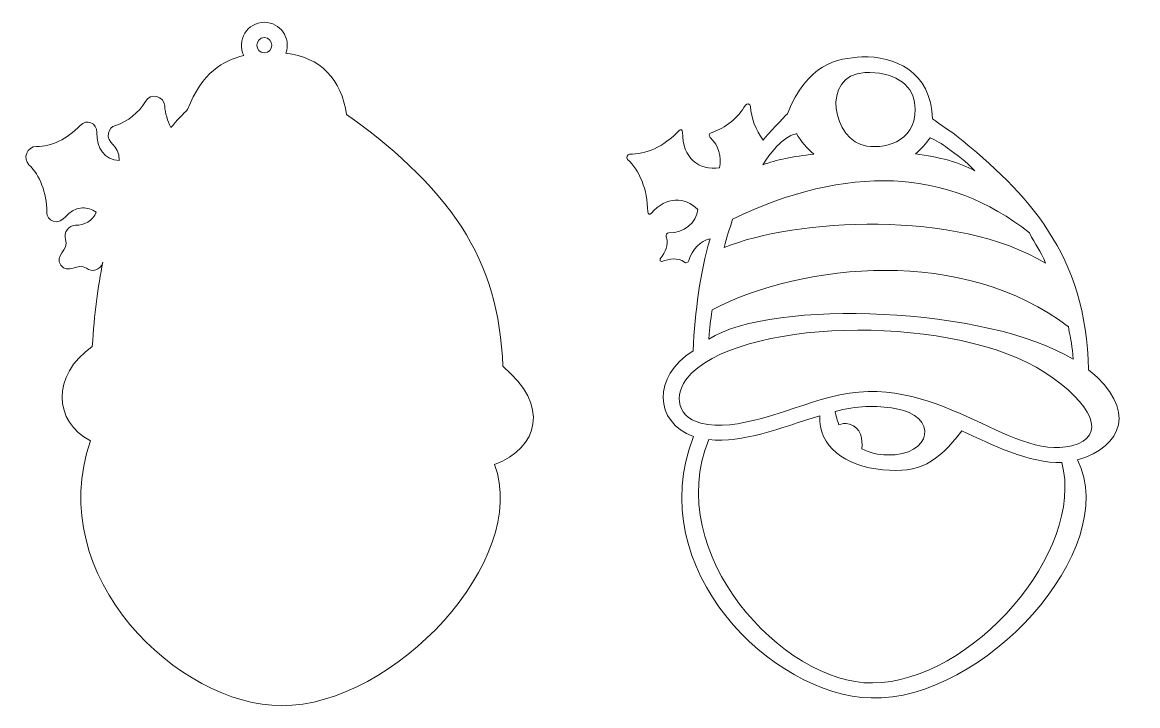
# Model space of a CAD drawing. Header units: inches. Extents: x 1 to 9.12, y 0.01 to 4.98.
import ezdxf

# ---------------------------------------------------------------- set-up
doc = ezdxf.new("R2010")
doc.units = ezdxf.units.IN
doc.header["$MEASUREMENT"] = 0
doc.layers.add('_U+0421_U+043B_U+043E_U+0439 1', color=7, linetype='Continuous')

msp = doc.modelspace()

# ---------------------------------------------------------------- linework, layer by layer
at = {"layer": '_U+0421_U+043B_U+043E_U+0439 1', "color": 12, "lineweight": 9, "true_color": 0xe30613}
for points, knots in [([(4.4954, 2.4818), (4.4834, 2.8678), (4.3856, 3.1988), (4.1966, 3.493), (3.9984, 3.8015), (3.6621, 4.1063), (3.3573, 4.3127), (3.3257, 4.5697), (3.1621, 4.7332), (2.9166, 4.7607), (2.9563, 4.8704), (2.8747, 4.9847), (2.7595, 4.9847), (2.635, 4.9847), (2.5541, 4.8532), (2.6103, 4.7422), (2.461, 4.7092), (2.3044, 4.6201), (2.2012, 4.3501), (2.1738, 4.3233), (2.12, 4.2651), (2.0789, 4.2198), (2.0539, 4.268), (2.0383, 4.3218), (2.034, 4.3763), (2.0281, 4.4507), (1.931, 4.4733), (1.8938, 4.4093), (1.8458, 4.3269), (1.7663, 4.2632), (1.6755, 4.2345), (1.6496, 4.2263), (1.6307, 4.2055), (1.6249, 4.1788), (1.6072, 4.0976), (1.7026, 4.1049), (1.7038, 3.978), (1.5952, 3.9832), (1.5375, 4.0671), (1.5404, 4.1833), (1.542, 4.2514), (1.4646, 4.2837), (1.4187, 4.2348), (1.3243, 4.1341), (1.2079, 4.0779), (1.1006, 4.0812), (1.0321, 4.0824), (0.9975, 3.9926), (1.0462, 3.9469), (1.127, 3.8711), (1.1742, 3.7462), (1.1757, 3.6044), (1.176, 3.5735), (1.1939, 3.5471), (1.2211, 3.5371), (1.3029, 3.5069), (1.3152, 3.6293), (1.435, 3.6345), (1.4696, 3.6359), (1.5036, 3.6248), (1.5345, 3.6019), (1.5152, 3.5412), (1.4453, 3.5049), (1.3854, 3.5073), (1.333, 3.5073), (1.2965, 3.4556), (1.3131, 3.4052), (1.3398, 3.3242), (1.2261, 3.2882), (1.2776, 3.2166), (1.3277, 3.1469), (1.4035, 3.2391), (1.465, 3.1944), (1.5032, 3.1667), (1.5647, 3.1755), (1.5847, 3.2386), (1.5463, 3.0609), (1.5212, 2.8611), (1.507, 2.6254), (1.2065, 2.4147), (1.2266, 2.0767), (1.4935, 1.9397), (1.1503, 0.9444), (2.1397, 0.0113), (2.8852, 0.0113), (3.7066, 0.0113), (4.6944, 1.0743), (4.4358, 1.7668), (4.7557, 1.8894), (4.8407, 2.1935), (4.4954, 2.4818)], [0, 0, 0, 0, 1, 1, 1, 2, 2, 2, 3, 3, 3, 4, 4, 4, 5, 5, 5, 6, 6, 6, 7, 7, 7, 8, 8, 8, 9, 9, 9, 10, 10, 10, 11, 11, 11, 12, 12, 12, 13, 13, 13, 14, 14, 14, 15, 15, 15, 16, 16, 16, 17, 17, 17, 18, 18, 18, 19, 19, 19, 20, 20, 20, 21, 21, 21, 22, 22, 22, 23, 23, 23, 24, 24, 24, 25, 25, 25, 26, 26, 26, 27, 27, 27, 28, 28, 28, 29, 29, 29, 30, 30, 30, 30]), ([(2.7595, 4.762), (2.6879, 4.762), (2.688, 4.8731), (2.7595, 4.8731), (2.8311, 4.8731), (2.831, 4.762), (2.7595, 4.762)], [0, 0, 0, 0, 1, 1, 1, 2, 2, 2, 2]), ([(8.76, 2.4549), (8.7424, 3.2922), (8.3228, 3.7381), (7.7987, 4.1585), (7.7625, 4.1875), (7.675, 4.2469), (7.6242, 4.2812), (7.6138, 4.6283), (7.3429, 4.7429), (7.1103, 4.7325), (6.9287, 4.7244), (6.7092, 4.6822), (6.5681, 4.3185), (6.5426, 4.2964), (6.4226, 4.1648), (6.391, 4.1282), (6.3352, 4.2009), (6.3047, 4.2883), (6.2981, 4.3719), (6.2965, 4.392), (6.2712, 4.3986), (6.2612, 4.3814), (6.2085, 4.2907), (6.1206, 4.2159), (6.0117, 4.1815), (5.9965, 4.1768), (5.9935, 4.1566), (6.0055, 4.1457), (6.0696, 4.0879), (6.0889, 4.0056), (6.0741, 3.9253), (5.9268, 3.9039), (5.7997, 3.9973), (5.8043, 4.1847), (5.8047, 4.2016), (5.79, 4.2088), (5.7787, 4.1968), (5.6657, 4.0763), (5.5326, 4.0224), (5.4185, 4.0257), (5.4023, 4.0262), (5.3916, 3.9987), (5.4036, 3.9874), (5.49, 3.9064), (5.549, 3.7697), (5.5507, 3.6049), (5.5509, 3.5882), (5.5663, 3.5828), (5.5772, 3.5953), (5.6858, 3.7199), (5.8209, 3.7136), (5.9142, 3.6235), (5.9075, 3.5236), (5.8118, 3.4516), (5.7049, 3.4518), (5.6901, 3.4518), (5.6806, 3.4371), (5.6853, 3.4227), (5.7057, 3.3609), (5.6807, 3.3168), (5.6421, 3.2625), (5.636, 3.2538), (5.6439, 3.242), (5.6539, 3.245), (5.7123, 3.2627), (5.7665, 3.2762), (5.8171, 3.2394), (5.8291, 3.2307), (5.8453, 3.2357), (5.8495, 3.2501), (5.8734, 3.3317), (5.9349, 3.3949), (6.0049, 3.4101), (5.9304, 3.1577), (5.8966, 2.8858), (5.8803, 2.5947), (5.5819, 2.4033), (5.5973, 2.0784), (5.8829, 1.9693), (5.5104, 1.0046), (6.4541, 0.0879), (7.1765, 0.0673), (7.9921, 0.0441), (9.0019, 1.1419), (8.6804, 1.8004), (9.0076, 1.8952), (9.1175, 2.1698), (8.76, 2.4549)], [0, 0, 0, 0, 1, 1, 1, 2, 2, 2, 3, 3, 3, 4, 4, 4, 5, 5, 5, 6, 6, 6, 7, 7, 7, 8, 8, 8, 9, 9, 9, 10, 10, 10, 11, 11, 11, 12, 12, 12, 13, 13, 13, 14, 14, 14, 15, 15, 15, 16, 16, 16, 17, 17, 17, 18, 18, 18, 19, 19, 19, 20, 20, 20, 21, 21, 21, 22, 22, 22, 23, 23, 23, 24, 24, 24, 25, 25, 25, 26, 26, 26, 27, 27, 27, 28, 28, 28, 29, 29, 29, 29]), ([(7.1311, 4.6185), (7.3351, 4.6297), (7.4759, 4.5353), (7.4934, 4.4003), (7.5287, 4.1284), (7.2948, 4.0634), (7.1467, 4.0832), (6.8967, 4.1167), (6.8047, 4.6006), (7.1311, 4.6185)], [0, 0, 0, 0, 1, 1, 1, 2, 2, 2, 3, 3, 3, 3]), ([(6.6324, 4.1744), (6.6668, 4.118), (6.7096, 4.0678), (6.7592, 4.0259), (6.6131, 4.0086), (6.4828, 3.982), (6.3876, 3.9487), (6.5144, 4.1381), (6.5876, 4.1615), (6.6324, 4.1744)], [0, 0, 0, 0, 1, 1, 1, 2, 2, 2, 3, 3, 3, 3]), ([(7.6065, 4.1448), (7.6505, 4.1238), (7.6944, 4.1009), (7.7339, 4.0698), (7.8035, 4.0151), (7.8674, 3.9749), (7.9313, 3.9035), (7.8244, 3.9654), (7.6713, 4.0052), (7.5004, 4.0271), (7.5405, 4.0613), (7.5762, 4.1009), (7.6065, 4.1448)], [0, 0, 0, 0, 1, 1, 1, 2, 2, 2, 3, 3, 3, 4, 4, 4, 4]), ([(6.1686, 3.553), (7.0007, 3.9516), (7.7367, 3.9264), (8.3292, 3.4522), (8.3725, 3.3673), (8.4121, 3.3209), (8.4474, 3.2315), (7.8043, 3.6234), (6.6211, 3.5583), (6.1067, 3.3447), (6.1252, 3.4317), (6.146, 3.4738), (6.1686, 3.553)], [0, 0, 0, 0, 1, 1, 1, 2, 2, 2, 3, 3, 3, 4, 4, 4, 4]), ([(6.0187, 2.893), (6.6873, 3.2368), (7.8534, 3.3544), (8.6135, 2.7678), (8.631, 2.6654), (8.6425, 2.6324), (8.6478, 2.5322), (8.0339, 2.9128), (6.4595, 2.9745), (5.9948, 2.6797), (6.0013, 2.7782), (6.0093, 2.8036), (6.0187, 2.893)], [0, 0, 0, 0, 1, 1, 1, 2, 2, 2, 3, 3, 3, 4, 4, 4, 4]), ([(8.638, 1.9027), (8.1806, 1.7861), (7.6435, 2.4682), (6.8775, 2.257), (6.5352, 2.1628), (6.2002, 2.0014), (5.9381, 2.0678), (5.7425, 2.1173), (5.7379, 2.3062), (5.8728, 2.434), (6.3038, 2.8426), (7.8061, 2.8518), (8.441, 2.4364), (8.7867, 2.2102), (8.9026, 1.9702), (8.638, 1.9027)], [0, 0, 0, 0, 1, 1, 1, 2, 2, 2, 3, 3, 3, 4, 4, 4, 5, 5, 5, 5]), ([(7.0191, 2.0598), (6.9823, 2.0702), (6.967, 2.0633), (6.9426, 2.0555), (6.9249, 2.1035), (6.915, 2.143), (6.9139, 2.1532), (7.07, 2.1951), (7.214, 2.1968), (7.3501, 2.1749), (7.674, 2.1227), (7.6214, 1.8277), (7.2934, 1.8358), (7.2287, 1.8375), (7.171, 1.8506), (7.1091, 1.8802), (7.1152, 1.9496), (7.1051, 2.0355), (7.0191, 2.0598)], [0, 0, 0, 0, 1, 1, 1, 2, 2, 2, 3, 3, 3, 4, 4, 4, 5, 5, 5, 6, 6, 6, 6]), ([(7.1863, 0.1765), (6.5332, 0.1721), (5.6588, 1.1213), (5.9944, 1.9475), (6.2477, 1.9223), (6.5034, 2.0294), (6.8024, 2.1208), (6.7919, 1.8991), (6.986, 1.7531), (7.2613, 1.7282), (7.5319, 1.7038), (7.6554, 1.7754), (7.8369, 2.0114), (8.0515, 1.9144), (8.3305, 1.771), (8.5652, 1.7817), (8.7379, 1.1316), (7.9063, 0.1813), (7.1863, 0.1765)], [0, 0, 0, 0, 1, 1, 1, 2, 2, 2, 3, 3, 3, 4, 4, 4, 5, 5, 5, 6, 6, 6, 6])]:
    msp.add_open_spline(points, degree=3, knots=knots, dxfattribs=at)

doc.saveas('drawing.dxf')
